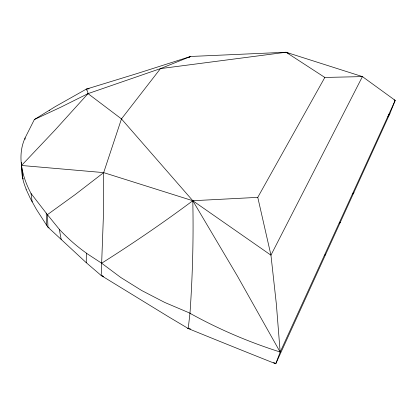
<?xml version="1.0" encoding="UTF-8"?>
<svg xmlns="http://www.w3.org/2000/svg" width="416" height="416" viewBox="0 0 416 416"><rect width="100%" height="100%" fill="white"/><g stroke="black" fill="none" stroke-linecap="round" stroke-linejoin="round"><path stroke-width="0.62" d="M21.429 162.464L22.188 175.666L22.542 178.162L23.514 178.948M273.588 362.534L275.772 363.75L389.901 113.552L395.2 100.396L362.424 76.601L286.052 52.25L190.601 56.472L160.462 68.609L121.462 118.908L103.672 172.614L103.319 218.218L101.202 275.512L168.901 316.997L188.219 328.489L190.585 328.983M103.475 276.614L101.202 275.512L86.247 262.678L86.33 253.193L101.655 263.214L120.728 277.456L141.768 290.56L164.824 302.489L189.992 313.165L188.219 328.489M188.77 57.58L190.601 56.472L137.129 73.533L86.258 89.144L55.177 106.668L34.372 119.517L25.1 137.904L25.007 139.324M189.992 313.165C192.592 275.751 193.606 238.222 192.795 200.725L121.462 118.908L88.026 93.636L87.646 91.416L86.258 89.144L89.185 88.754M25.1 137.904C16.806 156.021 22.136 176.738 31.049 193.508L47.408 214.666L59.29 229.289A278.424 207.584 -74 0 0 86.362 253.1M22.542 178.162L21.533 165.48L103.672 172.614L192.795 200.725L270.951 255.18L257.774 197.366L324.828 77.444L362.424 76.601L270.951 255.18L276.354 304.07L280.16 352.102L275.772 363.75L274.758 362.95M387.847 116.839L389.901 113.552L388.674 114.956M352.487 194.402L353.959 192.353M339.18 223.699L340.33 222.232M288.969 53.513L286.052 52.25L160.462 68.609L88.026 93.636L55 130.109L21.533 165.48M324.501 255.549L325.77 254.145M103.672 172.614L75.306 194.485L47.408 214.666L47.991 227.198L86.247 262.678M257.774 197.366L192.795 200.725C163.259 222.758 132.792 243.521 101.655 263.214M88.026 93.636L60.726 107.229L34.372 119.517M285.007 52.733L286.052 52.25L324.828 77.444M101.202 275.512L103.028 276.136M394.087 99.892L395.2 100.396L280.16 352.102L237.422 276.094L192.795 200.725M49.114 227.848L47.991 227.198L46.576 225.16L36.462 209.456L30.394 198.552L26.036 189.145M49.239 110.193L49.572 110.656M59.29 229.289L61.194 239.439M31.049 193.508L32.172 201.932M46.233 213.143L46.576 225.16M86.258 89.144L86.263 89.965M275.423 363.678A330.845 9.417 21.4 0 1 187.517 328.26M26.192 189.244A114.65 34.918 44.1 0 1 22.656 178.246M280.176 352.019A677.217 560.518 -46.8 0 1 189.946 313.264"/></g></svg>
